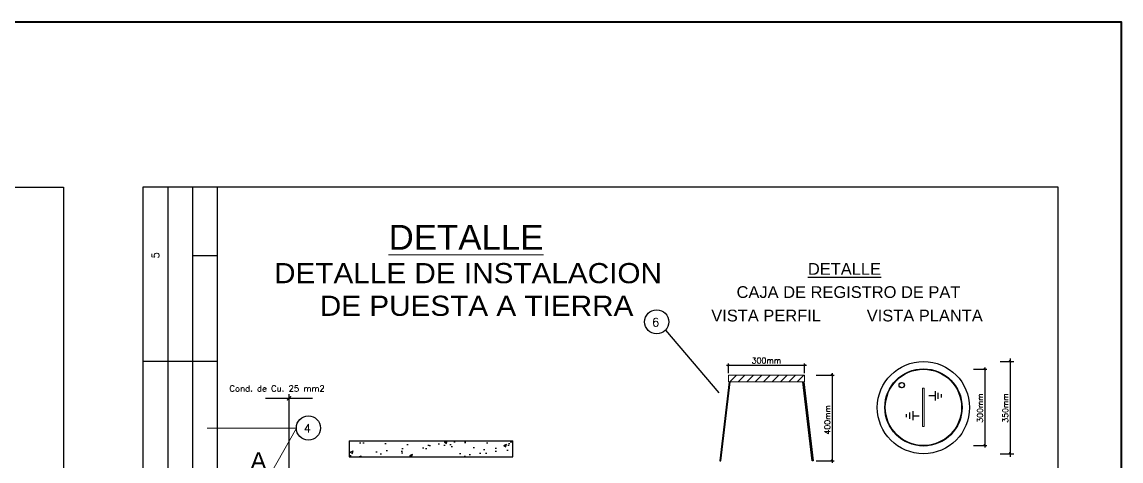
# Model space of a CAD drawing. Header units: inches. Extents: x 1693 to 10990, y 1878 to 5055.
# Drawn here: x 10214.3 to 10353.3, y 4559.8 to 4615.4 of the extents above; entities that cross this region are included whole.
import ezdxf
from ezdxf.enums import TextEntityAlignment as Align

# ---------------------------------------------------------------- set-up
doc = ezdxf.new("R2010")
doc.units = ezdxf.units.IN
for name, color, linetype in [('Armados BT', 4, 'Continuous'), ('LEYENDA', 7, 'Continuous'), ('P02', 2, 'Continuous'), ('REFERENCIA', 7, 'Continuous')]:
    doc.layers.add(name, color=color, linetype=linetype)
for name, color, linetype, lineweight in [('COTAS', 34, 'Continuous', 5), ('HATCH', 7, 'Continuous', 9), ('MUROS-05', 7, 'Continuous', 40), ('texto', 32, 'Continuous', 13)]:
    doc.layers.add(name, color=color, linetype=linetype, lineweight=lineweight)
doc.styles.add('ARIAL', font='arial.ttf', dxfattribs={"width": 1.2, "height": 0.4})
doc.styles.add('NOMBRES', font='GOTHIC.TTF')
doc.styles.add('Romans', font='romans.shx')
doc.styles.add('SANSSERIFBOLD', font='sasb____.pfb')
doc.styles.get("Standard").update_dxf_attribs({"font": 'arial.ttf'})
doc.dimstyles.new('RENE', dxfattribs={"dimtxt": 0.08, "dimasz": 0.04, "dimexe": 0.05, "dimexo": 0.05, "dimgap": 0.02, "dimtad": 1, "dimtxsty": 'SANSSERIFBOLD', "dimblk": 'DOT', "dimcen": 1, "dimclrd": 1, "dimclre": 2, "dimclrt": 1, "dimadec": 0, "dimazin": 0, "dimtfac": 1, "dimtmove": 0, "dimatfit": 3, "dimldrblk": 'DOT', "dimfxl": 0.05, "dimlwd": 20, "dimarcsym": 0})

# ---------------------------------------------------------------- blocks, each defined once
blk = doc.blocks.new('_Dot')
at = {"color": 0, "linetype": 'ByBlock', "lineweight": -2}
blk.add_line((-0.5, 0), (-1, 0), dxfattribs=at)
at = {"color": 0, "linetype": 'ByBlock', "const_width": 0.5}
blk.add_lwpolyline([(-0.25, 0, 1), (0.25, 0, 1)], format="xyb", close=True, dxfattribs=at)

msp = doc.modelspace()

# ---------------------------------------------------------------- hatches: boundary and pattern name
at = {"layer": 'REFERENCIA'}
h = msp.add_hatch(dxfattribs=at)
h.set_pattern_fill('AR-CONC', color=113, scale=0.522011, style=0)
h.set_pattern_definition([(50, (9752.058, 4221.8963), (3.744176, -0.327573), [0.391508, -4.30659]), (355, (9752.058, 4221.8963), (-0.724297, 3.926524), [0.313206, -3.445271]), (100.4514, (9752.37, 4221.869), (3.019881, 3.598949), [0.33273, -3.660037]), (46.1842, (9752.058, 4222.9404), (5.571113, -0.864027), [0.58726, -6.459884]), (96.6356, (9752.522, 4222.8683), (4.87904, 5.085), [0.499096, -5.490055]), (351.1842, (9752.058, 4222.9404), (4.879036, 5.085004), [0.46981, -5.167907]), (21, (9752.58, 4222.6793), (3.115919, -2.101714), [0.391508, -4.30659]), (326, (9752.58, 4222.6793), (1.270132, 3.785361), [0.313206, -3.445271]), (71.4514, (9752.8395, 4222.5042), (4.386053, 1.683644), [0.33273, -3.660037]), (37.5, (9752.0578, 4221.8963), (0.0634758, 1.7377418), [0, -3.40351, 0, -3.497472, 0, -3.4583215]), (7.5, (9752.0578, 4221.8963), (1.3732514, 2.0588717), [0, -1.994081, 0, -3.325209, 0, -1.318077]), (327.5, (9750.8938, 4221.8963), (2.7866107, -0.117739), [0, -1.305027, 0, -4.071684, 0, -5.402812]), (317.5, (9750.3718, 4221.8963), (3.044295, 0.522559), [0, -1.696535, 0, -2.704016, 0, -3.836779])])
h.paths.add_polyline_path([(10276.39, 4560.381), (10276.39, 4562.369), (10255.71, 4562.369), (10255.71, 4560.381)])

# ---------------------------------------------------------------- linework, layer by layer
for p, q in [((10235.88, 4585.856, -0.291), (10239.002, 4585.856, -0.291)), ((10229.637, 4572.485, -0.291), (10239.002, 4572.485, -0.291))]:
    msp.add_line(p, q)
at = {"color": 0, "linetype": 'ByBlock', "lineweight": -2}
for p, q in [((10303.749, 4572.067, -0.291), (10303.508, 4571.825, -0.291)), ((10313.156, 4571.825, -0.291), (10313.397, 4572.067, -0.291)), ((10339.374, 4572.304, -0.291), (10339.133, 4572.545, -0.291)), ((10316.874, 4570.588, -0.291), (10316.632, 4570.829, -0.291)), ((10336.167, 4571.321, -0.291), (10335.926, 4571.562, -0.291)), ((10335.926, 4561.915, -0.291), (10336.167, 4561.674, -0.291)), ((10339.374, 4560.642, -0.582), (10339.133, 4560.883, -0.582)), ((10316.632, 4559.976, -0.291), (10316.874, 4559.735, -0.291))]:
    msp.add_line(p, q, dxfattribs=at)
at = {"color": 2}
for p, q in [((10303.629, 4570.95, -0.291), (10303.629, 4572.187, -0.291)), ((10313.276, 4570.95, -0.291), (10313.276, 4572.187, -0.291)), ((10338.009, 4572.424, -0.291), (10339.697, 4572.424, -0.291)), ((10339.253, 4572.802, -0.291), (10339.253, 4560.369, -0.582)), ((10303.388, 4571.946, -0.291), (10313.518, 4571.946, -0.291)), ((10314.724, 4570.709, -0.291), (10316.994, 4570.709, -0.291)), ((10316.753, 4570.95, -0.291), (10316.753, 4559.614, -0.291)), ((10334.599, 4571.442, -0.291), (10336.287, 4571.442, -0.291)), ((10336.046, 4571.683, -0.291), (10336.046, 4561.553, -0.291)), ((10334.599, 4561.794, -0.291), (10336.287, 4561.794, -0.291)), ((10314.724, 4559.855, -0.291), (10316.994, 4559.855, -0.291)), ((10338.009, 4560.762, -0.291), (10339.697, 4560.762, -0.291))]:
    msp.add_line(p, q, dxfattribs=at)
at = {"color": 7, "linetype": 'Continuous'}
for p, q in [((10248.085, 4518.354, -0.291), (10248.102, 4568.279, -0.291)), ((10245.107, 4567.772, -0.291), (10251.064, 4567.772, -0.291))]:
    msp.add_line(p, q, dxfattribs=at)
at = {"color": 30, "true_color": 0xf8991e}
for p, q in [((10329.755, 4568.087, -0.291), (10328.958, 4568.087, -0.291)), ((10329.755, 4568.677, -0.291), (10329.755, 4567.498, -0.291)), ((10330.154, 4567.694, -0.291), (10330.154, 4568.48, -0.291)), ((10330.553, 4567.891, -0.291), (10330.553, 4568.284, -0.291)), ((10326.169, 4565.375, -0.291), (10326.169, 4565.768, -0.291)), ((10326.567, 4565.179, -0.291), (10326.567, 4565.965, -0.291)), ((10326.966, 4566.161, -0.291), (10326.966, 4564.983, -0.291)), ((10326.966, 4565.572, -0.291), (10327.763, 4565.572, -0.291))]:
    msp.add_line(p, q, dxfattribs=at)
at = {"color": 4, "linetype": 'ByBlock', "lineweight": 25, "elevation": -0.291}
msp.add_lwpolyline([(10229.637, 4426.301), (10345.317, 4426.301), (10345.317, 4594.474), (10229.637, 4594.474)], close=True, dxfattribs=at)
at = {"color": 1, "elevation": -0.291}
for points in [[(10232.759, 4594.474), (10232.759, 4426.289)], [(10235.88, 4594.474), (10235.88, 4439.794)], [(10239.002, 4594.474), (10239.002, 4439.794)], [(10303.748, 4569.864), (10302.543, 4559.855), (10302.662, 4559.855), (10303.868, 4569.864)], [(10313.157, 4569.864), (10314.363, 4559.855), (10314.243, 4559.855), (10313.037, 4569.864)]]:
    msp.add_lwpolyline(points, dxfattribs=at)
at = {"color": 1, "linetype": 'Continuous', "const_width": 0.143, "elevation": -0.291}
msp.add_lwpolyline([(10247.821, 4567.508), (10248.349, 4568.036)], dxfattribs=at)
at = {"color": 114, "true_color": 0x139b48}
msp.add_circle((10328.288, 4566.593, -0.291), 5.831, dxfattribs=at)
at = {"color": 40, "true_color": 0xf8d731}
for centre, radius in [((10328.293, 4566.618, -0.291), 4.884), ((10328.293, 4566.618, -0.291), 4.824), ((10325.542, 4569.433, -0.291), 0.336), ((10325.542, 4569.433, -0.291), 0.326)]:
    msp.add_circle(centre, radius, dxfattribs=at)
at = {"layer": 'Armados BT', "color": 0}
msp.add_line((10295.683, 4576.396, -0.291), (10302.423, 4568.468, -0.291), dxfattribs=at)
at = {"layer": 'Armados BT', "color": 7}
for centre in [(10294.573, 4577.446, -0.291), (10250.551, 4564.011, -0.291)]:
    msp.add_circle(centre, 1.528, dxfattribs=at)
at = {"layer": 'COTAS'}
for p, q in [((10328.186, 4569.053, -0.291), (10328.4, 4569.053, -0.291)), ((10328.186, 4564.183, -0.291), (10328.186, 4569.053, -0.291)), ((10328.4, 4569.053, -0.291), (10328.4, 4564.183, -0.291)), ((10328.4, 4564.183, -0.291), (10328.186, 4564.183, -0.291))]:
    msp.add_line(p, q, dxfattribs=at)
at = {"layer": 'COTAS', "color": 30, "true_color": 0xf8991e, "elevation": -0.291}
msp.add_lwpolyline([(10303.629, 4569.864), (10313.276, 4569.864), (10313.276, 4570.709), (10303.629, 4570.709)], close=True, dxfattribs=at)
at = {"layer": 'HATCH', "color": 2, "true_color": 0xf1eb1f}
for p, q in [((10303.819, 4569.864, -0.291), (10304.663, 4570.709, -0.291)), ((10304.885, 4569.864, -0.291), (10305.729, 4570.709, -0.291)), ((10305.951, 4569.864, -0.291), (10306.795, 4570.709, -0.291)), ((10307.017, 4569.864, -0.291), (10307.861, 4570.709, -0.291)), ((10308.083, 4569.864, -0.291), (10308.927, 4570.709, -0.291)), ((10309.149, 4569.864, -0.291), (10309.993, 4570.709, -0.291)), ((10310.215, 4569.864, -0.291), (10311.059, 4570.709, -0.291)), ((10311.28, 4569.864, -0.291), (10312.125, 4570.709, -0.291)), ((10312.346, 4569.864, -0.291), (10313.191, 4570.709, -0.291))]:
    msp.add_line(p, q, dxfattribs=at)
at = {"layer": 'MUROS-05', "color": 4}
msp.add_lwpolyline([(10353.265, 4328.708), (10017.335, 4328.713), (10017.354, 4615.387), (10353.265, 4615.389)], close=True, dxfattribs=at)
at = {"layer": 'P02', "color": 4}
msp.add_lwpolyline([(10028.868, 4594.474), (10219.594, 4594.474), (10219.594, 4341.802), (10028.868, 4341.802)], close=True, dxfattribs=at)
at = {"layer": 'REFERENCIA', "color": 112}
for p, q in [((10255.71, 4562.369, -0.291), (10276.39, 4562.369, -0.291)), ((10255.71, 4562.369, -0.291), (10255.71, 4560.381, -0.291)), ((10276.39, 4560.381, -0.291), (10276.39, 4562.369, -0.291)), ((10255.71, 4560.381, -0.291), (10276.39, 4560.381, -0.291))]:
    msp.add_line(p, q, dxfattribs=at)

# ---------------------------------------------------------------- texts
at = {"style": 'Romans'}
msp.add_text('5', height=0.936, rotation=90, dxfattribs=at).set_placement((10231.214, 4585.86, -0.291), align=Align.MIDDLE_CENTER)
at = {"color": 4, "style": 'ARIAL'}
for s, height, p in [('%%UDETALLE', 1.4879, (10313.686, 4583.395, -0.291)), ('CAJA DE REGISTRO DE PAT', 1.48795, (10304.669, 4580.465, -0.291)), ('VISTA PERFIL', 1.48795, (10301.472, 4577.496, -0.291)), ('VISTA PLANTA', 1.48795, (10321.123, 4577.496, -0.291)), ('A', 2.149, (10243.229, 4558.8, -0.291))]:
    msp.add_text(s, height=height, dxfattribs=at).set_placement(p)
at = {"color": 10, "style": 'Romans'}
msp.add_text('300mm', height=0.7236, dxfattribs=at).set_placement((10306.578, 4572.187, -0.291))
for s, p in [('300mm', (10335.805, 4564.675, -0.291)), ('350mm', (10338.999, 4564.675, -0.291)), ('400mm', (10316.512, 4563.181, -0.291))]:
    msp.add_text(s, height=0.7236, rotation=90, dxfattribs=at).set_placement(p)
at = {"layer": 'Armados BT', "color": 7, "style": 'Romans'}
for s, p in [('6', (10293.985, 4576.861, -0.291)), ('4', (10249.963, 4563.425, -0.291))]:
    msp.add_text(s, height=1.067, dxfattribs=at).set_placement(p)
at = {"layer": 'LEYENDA', "color": 4, "ltscale": 0.1, "style": 'NOMBRES', "width": 1.1}
for s, p in [('DETALLE DE INSTALACION', (10270.722, 4583.608, -0.291)), ('DE PUESTA A TIERRA', (10271.807, 4579.479, -0.291))]:
    msp.add_text(s, height=2.55226, dxfattribs=at).set_placement(p, align=Align.MIDDLE_CENTER)
at = {"layer": 'REFERENCIA', "style": 'Romans'}
msp.add_text('Cond. de Cu. 25 mm2', height=0.78302, dxfattribs=at).set_placement((10240.561, 4568.621, -0.291))
at = {"layer": 'texto', "color": 4, "insert": (10270.476, 4588.143, -0.291), "char_height": 3.15093, "width": 33.02749, "attachment_point": 5}
msp.add_mtext('{\\fSwis721 BlkEx BT|b0|i0|c0|p34;\\LDETALLE }', dxfattribs=at)

# ---------------------------------------------------------------- leaders
at = {"layer": 'REFERENCIA'}
msp.add_leader([(10242.532, 4552.448, -0.291), (10249.023, 4564.011, -0.291), (10237.73, 4563.972, -0.291)], dimstyle='RENE', override={"dimasz": 0.05, "dimgap": 0.09, "dimtad": 0}, dxfattribs=at)

doc.saveas('drawing.dxf')
